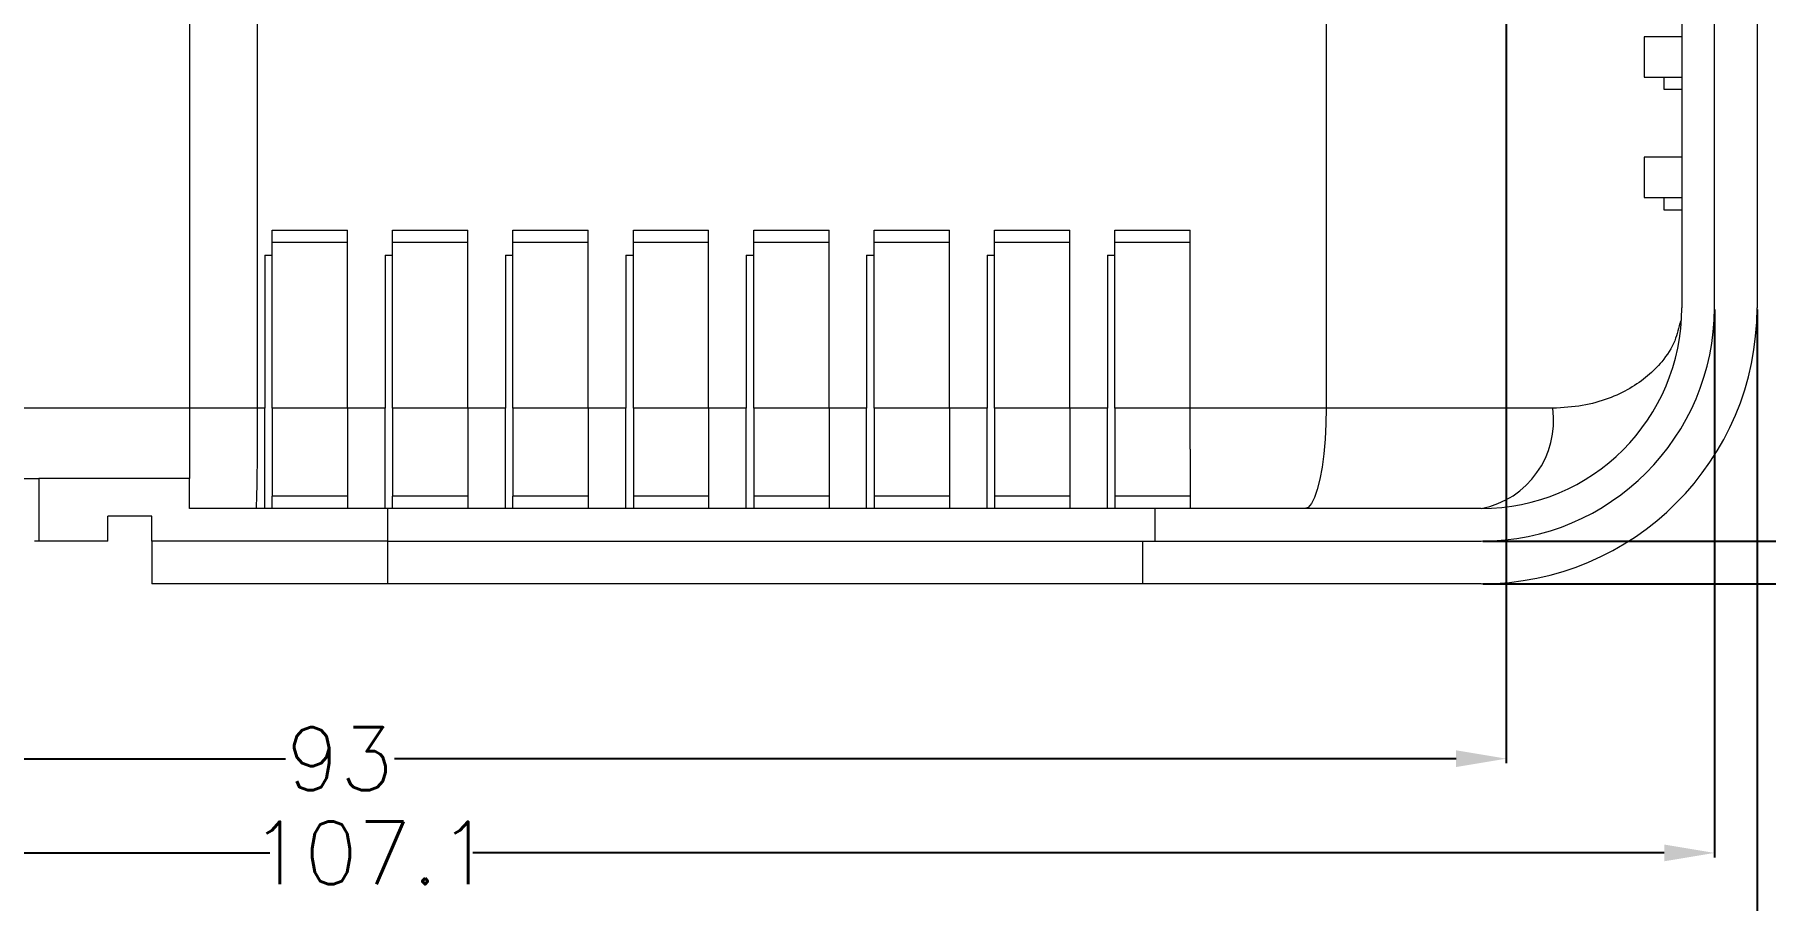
# Model space of a CAD drawing. Header units: inches. Extents: x 1958 to 3526, y 519 to 822.
# Drawn here: x 2100.6 to 2169.6, y 659.7 to 694.2 of the extents above; entities that cross this region are included whole.
import ezdxf

# ---------------------------------------------------------------- set-up
doc = ezdxf.new("R2010")
doc.units = ezdxf.units.IN
doc.styles.get("Standard").update_dxf_attribs({"font": 'txt', "bigfont": 'gbcbig.shx'})
doc.dimstyles.new('2.5', dxfattribs={"dimtxt": 2.5, "dimasz": 2, "dimexe": 0.18, "dimexo": 0.0625, "dimgap": 0.09, "dimtad": 0, "dimzin": 12, "dimdsep": 46, "dimtxsty": 'Standard', "dimcen": 2, "dimclrd": 3, "dimclre": 3, "dimadec": 0, "dimazin": 0, "dimtfac": 1, "dimtofl": 0, "dimtmove": 0, "dimatfit": 3, "dimfxl": 1, "dimtolj": 1, "dimtzin": 0, "dimarcsym": 0})

# ---------------------------------------------------------------- blocks, each defined once
blk = doc.blocks.new('*D193')
at = {"color": 3, "lineweight": -2}
for p, q in [((2158.334, 742.538), (2184.425, 742.538)), ((2184.245, 740.538), (2184.245, 711.07)), ((2184.245, 674.338), (2184.245, 703.806)), ((2158.334, 672.338), (2184.425, 672.338))]:
    blk.add_line(p, q, dxfattribs=at)
at = {"color": 3}
for points in [[(2183.911, 740.538), (2184.578, 740.538), (2184.245, 742.538)], [(2183.911, 674.338), (2184.578, 674.338), (2184.245, 672.338)]]:
    blk.add_solid(points, dxfattribs=at)
at = {"layer": 'Defpoints', "color": 0}
for p in [(2158.272, 742.538), (2184.245, 742.538), (2158.272, 672.338)]:
    blk.add_point(p, dxfattribs=at)
at = {"color": 0, "insert": (2184.245, 707.438), "char_height": 2.5, "attachment_point": 5, "rotation": 90}
blk.add_mtext('\\A1;70.2', dxfattribs=at)
blk = doc.blocks.new('*D197')
at = {"color": 3, "lineweight": -2}
for p, q in [((2158.334, 740.838), (2179.352, 740.838)), ((2179.172, 738.838), (2179.172, 711.278)), ((2179.172, 676.038), (2179.172, 703.598)), ((2158.334, 674.038), (2179.352, 674.038))]:
    blk.add_line(p, q, dxfattribs=at)
at = {"color": 3}
for points in [[(2178.839, 738.838), (2179.506, 738.838), (2179.172, 740.838)], [(2178.839, 676.038), (2179.506, 676.038), (2179.172, 674.038)]]:
    blk.add_solid(points, dxfattribs=at)
at = {"layer": 'Defpoints', "color": 0}
for p in [(2158.272, 740.838), (2179.172, 740.838), (2158.272, 674.038)]:
    blk.add_point(p, dxfattribs=at)
at = {"color": 0, "insert": (2179.172, 707.438), "char_height": 2.5, "attachment_point": 5, "rotation": 90}
blk.add_mtext('\\A1;66.8', dxfattribs=at)
blk = doc.blocks.new('*D200')
at = {"color": 3, "lineweight": -2}
for p, q in [((2169.272, 683.275), (2169.272, 656.626)), ((2058.772, 680.325), (2058.772, 656.626)), ((2060.772, 656.806), (2109.973, 656.806)), ((2167.272, 656.806), (2118.07, 656.806))]:
    blk.add_line(p, q, dxfattribs=at)
at = {"color": 3}
for points in [[(2060.772, 657.139), (2060.772, 656.473), (2058.772, 656.806)], [(2167.272, 657.139), (2167.272, 656.473), (2169.272, 656.806)]]:
    blk.add_solid(points, dxfattribs=at)
at = {"layer": 'Defpoints', "color": 0}
for p in [(2169.272, 683.338), (2058.772, 680.388), (2169.272, 656.806)]:
    blk.add_point(p, dxfattribs=at)
at = {"color": 0, "insert": (2114.022, 656.806), "char_height": 2.5, "attachment_point": 5}
blk.add_mtext('\\A1;110.5', dxfattribs=at)
blk = doc.blocks.new('*D201')
at = {"color": 3, "lineweight": -2}
for p, q in [((2167.572, 683.275), (2167.572, 661.433)), ((2060.472, 680.325), (2060.472, 661.433)), ((2062.472, 661.613), (2109.973, 661.613)), ((2165.572, 661.613), (2118.07, 661.613))]:
    blk.add_line(p, q, dxfattribs=at)
at = {"color": 3}
for points in [[(2062.472, 661.947), (2062.472, 661.28), (2060.472, 661.613)], [(2165.572, 661.947), (2165.572, 661.28), (2167.572, 661.613)]]:
    blk.add_solid(points, dxfattribs=at)
at = {"layer": 'Defpoints', "color": 0}
for p in [(2167.572, 683.338), (2060.472, 680.388), (2167.572, 661.613)]:
    blk.add_point(p, dxfattribs=at)
at = {"color": 0, "insert": (2114.022, 661.613), "char_height": 2.5, "attachment_point": 5}
blk.add_mtext('\\A1;107.1', dxfattribs=at)
blk = doc.blocks.new('*D202')
at = {"color": 3, "lineweight": -2}
for p, q in [((2159.272, 707.375), (2159.272, 665.189)), ((2066.272, 681.025), (2066.272, 665.189)), ((2068.272, 665.369), (2110.598, 665.369)), ((2157.272, 665.369), (2114.945, 665.369))]:
    blk.add_line(p, q, dxfattribs=at)
at = {"color": 3}
for points in [[(2068.272, 665.703), (2068.272, 665.036), (2066.272, 665.369)], [(2157.272, 665.703), (2157.272, 665.036), (2159.272, 665.369)]]:
    blk.add_solid(points, dxfattribs=at)
at = {"layer": 'Defpoints', "color": 0}
for p in [(2159.272, 707.438), (2066.272, 681.088), (2159.272, 665.369)]:
    blk.add_point(p, dxfattribs=at)
at = {"color": 0, "insert": (2112.772, 665.369), "char_height": 2.5, "attachment_point": 5}
blk.add_mtext('\\A1;93', dxfattribs=at)

msp = doc.modelspace()

# ---------------------------------------------------------------- linework, layer by layer
at = {"color": 7, "linetype": 'Continuous', "lineweight": 15}
for p, q in [((2106.772, 735.538), (2106.772, 679.338)), ((2109.492, 679.338), (2109.492, 735.538)), ((2152.088, 735.538), (2152.088, 679.338)), ((2166.272, 731.538), (2166.272, 683.338)), ((2167.572, 683.338), (2167.572, 731.538)), ((2169.272, 731.538), (2169.272, 683.338)), ((2166.272, 694.138), (2164.772, 694.138)), ((2164.772, 694.138), (2164.772, 692.538)), ((2164.772, 692.538), (2166.272, 692.538)), ((2165.571, 692.038), (2165.571, 692.538)), ((2166.272, 692.038), (2165.571, 692.038)), ((2164.772, 689.338), (2164.772, 687.738)), ((2166.272, 689.338), (2164.772, 689.338)), ((2164.772, 687.738), (2166.272, 687.738)), ((2165.571, 687.238), (2165.571, 687.738)), ((2166.272, 687.238), (2165.571, 687.238)), ((2110.072, 686.438), (2113.072, 686.438)), ((2110.072, 685.938), (2110.072, 686.438)), ((2113.072, 685.938), (2110.072, 685.938)), ((2110.072, 679.338), (2110.072, 685.938)), ((2113.072, 685.938), (2113.072, 686.438)), ((2113.072, 679.338), (2113.072, 685.938)), ((2114.872, 686.438), (2117.872, 686.438)), ((2114.872, 685.938), (2114.872, 686.438)), ((2117.872, 685.938), (2114.872, 685.938)), ((2114.872, 679.338), (2114.872, 685.938)), ((2117.872, 685.938), (2117.872, 686.438)), ((2117.872, 679.338), (2117.872, 685.938)), ((2119.672, 686.438), (2122.672, 686.438)), ((2119.672, 685.938), (2119.672, 686.438)), ((2122.672, 685.938), (2119.672, 685.938)), ((2119.672, 679.338), (2119.672, 685.938)), ((2122.672, 685.938), (2122.672, 686.438)), ((2122.672, 679.338), (2122.672, 685.938)), ((2124.472, 686.438), (2127.472, 686.438)), ((2124.472, 685.938), (2124.472, 686.438)), ((2127.472, 685.938), (2124.472, 685.938)), ((2124.472, 679.338), (2124.472, 685.938)), ((2127.472, 685.938), (2127.472, 686.438)), ((2127.472, 679.338), (2127.472, 685.938)), ((2129.272, 686.438), (2132.272, 686.438)), ((2129.272, 685.938), (2129.272, 686.438)), ((2132.272, 685.938), (2129.272, 685.938)), ((2129.272, 679.338), (2129.272, 685.938)), ((2132.272, 685.938), (2132.272, 686.438)), ((2132.272, 679.338), (2132.272, 685.938)), ((2134.072, 686.438), (2137.072, 686.438)), ((2134.072, 685.938), (2134.072, 686.438)), ((2137.072, 685.938), (2134.072, 685.938)), ((2134.072, 679.338), (2134.072, 685.938)), ((2137.072, 685.938), (2137.072, 686.438)), ((2137.072, 679.338), (2137.072, 685.938)), ((2138.872, 686.438), (2141.872, 686.438)), ((2138.872, 685.938), (2138.872, 686.438)), ((2141.872, 685.938), (2138.872, 685.938)), ((2138.872, 679.338), (2138.872, 685.938)), ((2141.872, 685.938), (2141.872, 686.438)), ((2141.872, 679.338), (2141.872, 685.938)), ((2143.672, 686.438), (2146.672, 686.438)), ((2143.672, 685.938), (2143.672, 686.438)), ((2146.672, 685.938), (2143.672, 685.938)), ((2143.672, 679.338), (2143.672, 685.938)), ((2146.672, 685.938), (2146.672, 686.438)), ((2146.672, 679.338), (2146.672, 685.938)), ((2109.772, 685.438), (2110.072, 685.438)), ((2109.772, 685.438), (2109.772, 679.338)), ((2114.572, 685.438), (2114.872, 685.438)), ((2114.572, 685.438), (2114.572, 679.338)), ((2119.372, 685.438), (2119.672, 685.438)), ((2119.372, 685.438), (2119.372, 679.338)), ((2124.172, 685.438), (2124.472, 685.438)), ((2124.172, 685.438), (2124.172, 679.338)), ((2128.972, 685.438), (2129.272, 685.438)), ((2128.972, 685.438), (2128.972, 679.338)), ((2133.772, 685.438), (2134.072, 685.438)), ((2133.772, 685.438), (2133.772, 679.338)), ((2138.572, 685.438), (2138.872, 685.438)), ((2138.572, 685.438), (2138.572, 679.338)), ((2143.372, 685.438), (2143.672, 685.438)), ((2143.372, 685.438), (2143.372, 679.338)), ((2106.772, 679.338), (2088.772, 679.338)), ((2109.492, 679.338), (2106.772, 679.338)), ((2106.772, 679.338), (2106.772, 676.538)), ((2109.772, 679.338), (2109.492, 679.338)), ((2113.072, 679.338), (2110.072, 679.338)), ((2114.572, 679.338), (2113.072, 679.338)), ((2117.872, 679.338), (2114.872, 679.338)), ((2119.372, 679.338), (2117.872, 679.338)), ((2122.672, 679.338), (2119.672, 679.338)), ((2124.172, 679.338), (2122.672, 679.338)), ((2127.472, 679.338), (2124.472, 679.338)), ((2128.972, 679.338), (2127.472, 679.338)), ((2132.272, 679.338), (2129.272, 679.338)), ((2133.772, 679.338), (2132.272, 679.338)), ((2137.072, 679.338), (2134.072, 679.338)), ((2138.572, 679.338), (2137.072, 679.338)), ((2141.872, 679.338), (2138.872, 679.338)), ((2143.372, 679.338), (2141.872, 679.338)), ((2146.672, 679.338), (2143.672, 679.338)), ((2152.088, 679.338), (2146.672, 679.338)), ((2161.129, 679.338), (2152.088, 679.338)), ((2094.772, 676.538), (2100.772, 676.538)), ((2100.772, 676.538), (2100.772, 674.038)), ((2106.772, 676.538), (2100.772, 676.538)), ((2106.772, 675.338), (2106.772, 676.538)), ((2113.072, 675.838), (2110.072, 675.838)), ((2110.072, 675.338), (2110.072, 675.838)), ((2113.072, 675.838), (2113.072, 675.338)), ((2114.872, 675.338), (2114.872, 675.838)), ((2117.872, 675.838), (2114.872, 675.838)), ((2117.872, 675.838), (2117.872, 675.338)), ((2122.672, 675.838), (2119.672, 675.838)), ((2119.672, 675.338), (2119.672, 675.838)), ((2122.672, 675.838), (2122.672, 675.338)), ((2124.472, 675.838), (2124.472, 675.338)), ((2127.472, 675.838), (2124.472, 675.838)), ((2127.472, 675.838), (2127.472, 675.338)), ((2129.272, 675.838), (2129.272, 675.338)), ((2132.272, 675.838), (2129.272, 675.838)), ((2132.272, 675.838), (2132.272, 675.338)), ((2134.072, 675.838), (2134.072, 675.338)), ((2137.072, 675.838), (2134.072, 675.838)), ((2137.072, 675.838), (2137.072, 675.338)), ((2138.872, 675.838), (2138.872, 675.338)), ((2141.872, 675.838), (2138.872, 675.838)), ((2141.872, 675.838), (2141.872, 675.338)), ((2143.672, 675.838), (2143.672, 675.338)), ((2146.672, 675.838), (2143.672, 675.838)), ((2146.672, 675.838), (2146.672, 675.338)), ((2105.272, 675.038), (2103.522, 675.038)), ((2103.522, 674.038), (2103.522, 675.038)), ((2105.272, 674.038), (2105.272, 675.038)), ((2110.072, 675.338), (2106.772, 675.338)), ((2113.072, 675.338), (2110.072, 675.338)), ((2114.676, 675.338), (2113.072, 675.338)), ((2114.676, 674.038), (2114.676, 675.338)), ((2114.872, 675.338), (2114.676, 675.338)), ((2117.872, 675.338), (2114.872, 675.338)), ((2119.672, 675.338), (2117.872, 675.338)), ((2122.672, 675.338), (2119.672, 675.338)), ((2145.265, 675.338), (2122.672, 675.338)), ((2145.265, 675.338), (2145.265, 674.038)), ((2158.272, 675.338), (2145.265, 675.338)), ((2100.772, 674.038), (2100.6, 674.038)), ((2103.522, 674.038), (2100.772, 674.038)), ((2105.272, 674.038), (2105.272, 672.338)), ((2114.676, 674.038), (2105.272, 674.038)), ((2114.676, 672.338), (2114.676, 674.038)), ((2114.676, 674.038), (2144.772, 674.038)), ((2144.772, 674.038), (2144.772, 672.338)), ((2144.772, 674.038), (2158.272, 674.038)), ((2114.676, 672.338), (2105.272, 672.338)), ((2144.772, 672.338), (2114.676, 672.338)), ((2158.272, 672.338), (2144.772, 672.338))]:
    msp.add_line(p, q, dxfattribs=at)
at = {"color": 7, "linetype": 'Continuous', "lineweight": 15, "flags": 128}
msp.add_lwpolyline([(2152.088, 679.338), (2152.078, 678.712), (2152.047, 678.102), (2151.996, 677.522), (2151.926, 676.987), (2151.84, 676.509), (2151.739, 676.102), (2151.625, 675.774), (2151.502, 675.534), (2151.373, 675.387), (2151.24, 675.338)], dxfattribs=at)
at = {"color": 7, "linetype": 'Continuous', "lineweight": 15}
for centre, radius, start, end in [((2158.272, 683.338), 9.3, 270, 0), ((2158.272, 683.338), 11, 270, 0), ((2158.272, 683.338), 8, 270, 0), ((2157.586, 678.848), 3.577, 281.05345, 7.87121)]:
    msp.add_arc(centre, radius, start, end, dxfattribs=at)
at = {"color": 8, "linetype": 'Continuous', "lineweight": 15}
msp.add_open_spline([(2166.216, 682.819), (2166.155, 682.552), (2166.027, 681.988), (2165.555, 681.249), (2164.933, 680.613), (2164.222, 680.111), (2163.354, 679.704), (2162.335, 679.404), (2161.531, 679.36), (2161.129, 679.338)], degree=3, knots=[0, 0, 0, 0, 0.158819, 0.336, 0.467923, 0.600127, 0.731909, 0.866022, 1, 1, 1, 1], dxfattribs=at)
at = {"color": 7, "linetype": 'Continuous', "lineweight": 15}
for points, knots in [([(2109.432, 675.338), (2109.434, 675.338), (2109.436, 675.344), (2109.44, 675.37), (2109.442, 675.389), (2109.447, 675.465), (2109.451, 675.542), (2109.458, 675.743), (2109.462, 675.865), (2109.468, 676.155), (2109.471, 676.323), (2109.477, 676.695), (2109.479, 676.901), (2109.484, 677.335), (2109.486, 677.565), (2109.489, 678.049), (2109.49, 678.303), (2109.491, 678.814), (2109.492, 679.074), (2109.492, 679.338)], [0, 0, 0, 0, 0.0625, 0.0625, 0.125, 0.125, 0.25, 0.25, 0.375, 0.375, 0.5, 0.5, 0.625, 0.625, 0.75, 0.75, 0.875, 0.875, 1, 1, 1, 1]), ([(2109.772, 675.338), (2109.772, 675.338), (2109.772, 675.364), (2109.772, 675.466), (2109.772, 675.542), (2109.772, 675.744), (2109.772, 675.867), (2109.772, 676.157), (2109.772, 676.325), (2109.772, 676.696), (2109.772, 676.897), (2109.772, 677.332), (2109.772, 677.567), (2109.772, 678.049), (2109.772, 678.299), (2109.772, 678.816), (2109.772, 679.077), (2109.772, 679.338)], [0, 0, 0, 0, 0.125, 0.125, 0.25, 0.25, 0.375, 0.375, 0.5, 0.5, 0.625, 0.625, 0.75, 0.75, 0.875, 0.875, 1, 1, 1, 1]), ([(2110.072, 679.338), (2110.072, 679.272), (2110.072, 679.14), (2110.072, 678.944), (2110.072, 678.749), (2110.072, 678.557), (2110.072, 678.367), (2110.072, 678.179), (2110.072, 677.843), (2110.072, 677.378), (2110.072, 676.846), (2110.072, 676.407), (2110.072, 676.138), (2110.072, 675.982), (2110.072, 675.899), (2110.072, 675.847), (2110.072, 675.841), (2110.072, 675.838)], [0, 0, 0, 0, 0.036098, 0.071914, 0.107562, 0.143156, 0.178813, 0.214647, 0.250772, 0.375464, 0.500268, 0.625009, 0.749862, 0.812681, 0.874903, 0.93714, 1, 1, 1, 1]), ([(2113.072, 679.338), (2113.072, 679.107), (2113.072, 678.878), (2113.072, 678.426), (2113.072, 678.206), (2113.072, 677.785), (2113.072, 677.581), (2113.072, 677.199), (2113.072, 677.023), (2113.072, 676.7), (2113.072, 676.553), (2113.072, 676.299), (2113.072, 676.192), (2113.072, 676.016), (2113.072, 675.949), (2113.072, 675.861), (2113.072, 675.838), (2113.072, 675.838)], [0, 0, 0, 0, 0.125, 0.125, 0.25, 0.25, 0.375, 0.375, 0.5, 0.5, 0.625, 0.625, 0.75, 0.75, 0.875, 0.875, 1, 1, 1, 1]), ([(2114.572, 675.338), (2114.572, 675.338), (2114.572, 675.364), (2114.572, 675.466), (2114.572, 675.542), (2114.572, 675.742), (2114.572, 675.867), (2114.572, 676.156), (2114.572, 676.322), (2114.572, 676.695), (2114.572, 676.897), (2114.572, 677.331), (2114.572, 677.565), (2114.572, 678.049), (2114.572, 678.299), (2114.572, 678.812), (2114.572, 679.077), (2114.572, 679.338)], [0, 0, 0, 0, 0.125, 0.125, 0.25, 0.25, 0.375, 0.375, 0.5, 0.5, 0.625, 0.625, 0.75, 0.75, 0.875, 0.875, 1, 1, 1, 1]), ([(2114.872, 679.338), (2114.872, 679.272), (2114.872, 679.14), (2114.872, 678.943), (2114.872, 678.749), (2114.872, 678.557), (2114.872, 678.367), (2114.872, 678.179), (2114.872, 677.842), (2114.872, 677.377), (2114.872, 676.846), (2114.872, 676.407), (2114.872, 676.137), (2114.872, 675.982), (2114.872, 675.899), (2114.872, 675.847), (2114.872, 675.841), (2114.872, 675.838)], [0, 0, 0, 0, 0.036096, 0.071911, 0.107558, 0.143152, 0.178809, 0.214645, 0.250773, 0.375454, 0.500269, 0.624999, 0.749863, 0.812677, 0.874899, 0.937137, 1, 1, 1, 1]), ([(2117.872, 679.338), (2117.872, 679.107), (2117.872, 678.878), (2117.872, 678.425), (2117.872, 678.205), (2117.872, 677.784), (2117.872, 677.58), (2117.872, 677.198), (2117.872, 677.022), (2117.872, 676.7), (2117.872, 676.552), (2117.872, 676.299), (2117.872, 676.192), (2117.872, 676.016), (2117.872, 675.949), (2117.872, 675.86), (2117.872, 675.838), (2117.872, 675.838)], [0, 0, 0, 0, 0.125, 0.125, 0.25, 0.25, 0.375, 0.375, 0.5, 0.5, 0.625, 0.625, 0.75, 0.75, 0.875, 0.875, 1, 1, 1, 1]), ([(2119.372, 675.338), (2119.372, 675.338), (2119.372, 675.364), (2119.372, 675.466), (2119.372, 675.541), (2119.372, 675.741), (2119.372, 675.866), (2119.372, 676.156), (2119.372, 676.321), (2119.372, 676.692), (2119.372, 676.897), (2119.372, 677.33), (2119.372, 677.561), (2119.372, 678.049), (2119.372, 678.299), (2119.372, 678.811), (2119.372, 679.076), (2119.372, 679.338)], [0, 0, 0, 0, 0.125, 0.125, 0.25, 0.25, 0.375, 0.375, 0.5, 0.5, 0.625, 0.625, 0.75, 0.75, 0.875, 0.875, 1, 1, 1, 1]), ([(2119.672, 679.338), (2119.672, 679.272), (2119.672, 679.14), (2119.672, 678.943), (2119.672, 678.749), (2119.672, 678.556), (2119.672, 678.366), (2119.672, 678.178), (2119.672, 677.842), (2119.672, 677.376), (2119.672, 676.845), (2119.672, 676.406), (2119.672, 676.137), (2119.672, 675.982), (2119.672, 675.899), (2119.672, 675.847), (2119.672, 675.841), (2119.672, 675.838)], [0, 0, 0, 0, 0.036094, 0.071907, 0.107552, 0.143146, 0.178803, 0.214642, 0.250774, 0.375439, 0.500269, 0.624983, 0.749864, 0.812671, 0.874892, 0.937133, 1, 1, 1, 1]), ([(2122.672, 679.338), (2122.672, 679.106), (2122.672, 678.877), (2122.672, 678.424), (2122.672, 678.204), (2122.672, 677.783), (2122.672, 677.579), (2122.672, 677.197), (2122.672, 677.021), (2122.672, 676.699), (2122.672, 676.551), (2122.672, 676.298), (2122.672, 676.191), (2122.672, 676.016), (2122.672, 675.949), (2122.672, 675.86), (2122.672, 675.838), (2122.672, 675.838)], [0, 0, 0, 0, 0.125, 0.125, 0.25, 0.25, 0.375, 0.375, 0.5, 0.5, 0.625, 0.625, 0.75, 0.75, 0.875, 0.875, 1, 1, 1, 1]), ([(2124.172, 675.338), (2124.172, 675.338), (2124.172, 675.363), (2124.172, 675.465), (2124.172, 675.541), (2124.172, 675.74), (2124.172, 675.864), (2124.172, 676.156), (2124.172, 676.321), (2124.172, 676.69), (2124.172, 676.895), (2124.172, 677.33), (2124.172, 677.56), (2124.172, 678.046), (2124.172, 678.299), (2124.172, 678.812), (2124.172, 679.074), (2124.172, 679.338)], [0, 0, 0, 0, 0.125, 0.125, 0.25, 0.25, 0.375, 0.375, 0.5, 0.5, 0.625, 0.625, 0.75, 0.75, 0.875, 0.875, 1, 1, 1, 1]), ([(2124.472, 679.338), (2124.472, 679.272), (2124.472, 679.14), (2124.472, 678.943), (2124.472, 678.748), (2124.472, 678.556), (2124.472, 678.365), (2124.472, 678.177), (2124.472, 677.84), (2124.472, 677.375), (2124.472, 676.844), (2124.472, 676.405), (2124.472, 676.136), (2124.472, 675.982), (2124.472, 675.899), (2124.472, 675.847), (2124.472, 675.841), (2124.472, 675.838)], [0, 0, 0, 0, 0.036092, 0.071902, 0.107545, 0.143137, 0.178796, 0.214637, 0.250775, 0.375418, 0.500269, 0.624962, 0.749865, 0.812663, 0.874883, 0.937128, 1, 1, 1, 1]), ([(2127.472, 679.338), (2127.472, 679.106), (2127.472, 678.877), (2127.472, 678.423), (2127.472, 678.203), (2127.472, 677.782), (2127.472, 677.578), (2127.472, 677.196), (2127.472, 677.02), (2127.472, 676.698), (2127.472, 676.55), (2127.472, 676.297), (2127.472, 676.19), (2127.472, 676.016), (2127.472, 675.949), (2127.472, 675.86), (2127.472, 675.838), (2127.472, 675.838)], [0, 0, 0, 0, 0.125, 0.125, 0.25, 0.25, 0.375, 0.375, 0.5, 0.5, 0.625, 0.625, 0.75, 0.75, 0.875, 0.875, 1, 1, 1, 1]), ([(2128.972, 675.338), (2128.972, 675.338), (2128.972, 675.363), (2128.972, 675.464), (2128.972, 675.541), (2128.972, 675.74), (2128.972, 675.862), (2128.972, 676.153), (2128.972, 676.321), (2128.972, 676.689), (2128.972, 676.892), (2128.972, 677.33), (2128.972, 677.561), (2128.972, 678.044), (2128.972, 678.299), (2128.972, 678.815), (2128.972, 679.075), (2128.972, 679.338)], [0, 0, 0, 0, 0.125, 0.125, 0.25, 0.25, 0.375, 0.375, 0.5, 0.5, 0.625, 0.625, 0.75, 0.75, 0.875, 0.875, 1, 1, 1, 1]), ([(2129.272, 679.338), (2129.272, 679.28), (2129.272, 679.164), (2129.272, 678.991), (2129.272, 678.82), (2129.272, 678.651), (2129.272, 678.483), (2129.272, 678.317), (2129.272, 678.153), (2129.272, 677.831), (2129.272, 677.373), (2129.272, 676.842), (2129.272, 676.404), (2129.272, 676.136), (2129.272, 675.982), (2129.272, 675.899), (2129.272, 675.847), (2129.272, 675.841), (2129.272, 675.838)], [0, 0, 0, 0, 0.031596, 0.062965, 0.094184, 0.125332, 0.156488, 0.187729, 0.219135, 0.250782, 0.375397, 0.500274, 0.624939, 0.749869, 0.812655, 0.874873, 0.937122, 1, 1, 1, 1]), ([(2132.272, 679.338), (2132.272, 679.106), (2132.272, 678.876), (2132.272, 678.422), (2132.272, 678.202), (2132.272, 677.78), (2132.272, 677.576), (2132.272, 677.194), (2132.272, 677.018), (2132.272, 676.696), (2132.272, 676.549), (2132.272, 676.297), (2132.272, 676.19), (2132.272, 676.015), (2132.272, 675.949), (2132.272, 675.86), (2132.272, 675.838), (2132.272, 675.838)], [0, 0, 0, 0, 0.125, 0.125, 0.25, 0.25, 0.375, 0.375, 0.5, 0.5, 0.625, 0.625, 0.75, 0.75, 0.875, 0.875, 1, 1, 1, 1]), ([(2133.772, 675.338), (2133.772, 675.338), (2133.772, 675.364), (2133.772, 675.465), (2133.772, 675.54), (2133.772, 675.74), (2133.772, 675.863), (2133.772, 676.151), (2133.772, 676.319), (2133.772, 676.689), (2133.772, 676.891), (2133.772, 677.325), (2133.772, 677.56), (2133.772, 678.044), (2133.772, 678.294), (2133.772, 678.811), (2133.772, 679.076), (2133.772, 679.338)], [0, 0, 0, 0, 0.125, 0.125, 0.25, 0.25, 0.375, 0.375, 0.5, 0.5, 0.625, 0.625, 0.75, 0.75, 0.875, 0.875, 1, 1, 1, 1]), ([(2134.072, 679.338), (2134.072, 679.28), (2134.072, 679.165), (2134.072, 678.992), (2134.072, 678.819), (2134.072, 678.591), (2134.072, 678.312), (2134.072, 677.88), (2134.072, 677.371), (2134.072, 676.84), (2134.072, 676.403), (2134.072, 676.135), (2134.072, 675.981), (2134.072, 675.899), (2134.072, 675.847), (2134.072, 675.841), (2134.072, 675.838)], [0, 0, 0, 0, 0.031383, 0.062763, 0.094218, 0.125827, 0.188337, 0.25073, 0.37532, 0.500237, 0.624881, 0.749853, 0.812629, 0.87485, 0.937109, 1, 1, 1, 1]), ([(2137.072, 679.338), (2137.072, 678.873), (2137.072, 678.411), (2137.072, 677.778), (2137.072, 677.574), (2137.072, 677.192), (2137.072, 677.016), (2137.072, 676.694), (2137.072, 676.547), (2137.072, 676.295), (2137.072, 676.189), (2137.072, 676.015), (2137.072, 675.948), (2137.072, 675.86), (2137.072, 675.838), (2137.072, 675.838)], [0, 0, 0, 0, 0.25, 0.25, 0.375, 0.375, 0.5, 0.5, 0.625, 0.625, 0.75, 0.75, 0.875, 0.875, 1, 1, 1, 1]), ([(2138.572, 675.338), (2138.572, 675.338), (2138.572, 675.363), (2138.572, 675.464), (2138.572, 675.54), (2138.572, 675.737), (2138.572, 675.86), (2138.572, 676.151), (2138.572, 676.316), (2138.572, 676.684), (2138.572, 676.889), (2138.572, 677.325), (2138.572, 677.555), (2138.572, 678.041), (2138.572, 678.296), (2138.572, 678.811), (2138.572, 679.072), (2138.572, 679.338)], [0, 0, 0, 0, 0.125, 0.125, 0.25, 0.25, 0.375, 0.375, 0.5, 0.5, 0.625, 0.625, 0.75, 0.75, 0.875, 0.875, 1, 1, 1, 1]), ([(2138.872, 679.338), (2138.872, 679.28), (2138.872, 679.164), (2138.872, 678.991), (2138.872, 678.818), (2138.872, 678.59), (2138.872, 678.31), (2138.872, 677.877), (2138.872, 677.368), (2138.872, 676.838), (2138.872, 676.401), (2138.872, 676.134), (2138.872, 675.981), (2138.872, 675.898), (2138.872, 675.847), (2138.872, 675.841), (2138.872, 675.838)], [0, 0, 0, 0, 0.031382, 0.06276, 0.094216, 0.125828, 0.188332, 0.250729, 0.375282, 0.500237, 0.624844, 0.749855, 0.812615, 0.874835, 0.9371, 1, 1, 1, 1]), ([(2141.872, 679.338), (2141.872, 678.872), (2141.872, 678.41), (2141.872, 677.776), (2141.872, 677.571), (2141.872, 677.19), (2141.872, 677.014), (2141.872, 676.692), (2141.872, 676.546), (2141.872, 676.294), (2141.872, 676.188), (2141.872, 676.014), (2141.872, 675.948), (2141.872, 675.86), (2141.872, 675.838), (2141.872, 675.838)], [0, 0, 0, 0, 0.25, 0.25, 0.375, 0.375, 0.5, 0.5, 0.625, 0.625, 0.75, 0.75, 0.875, 0.875, 1, 1, 1, 1]), ([(2143.372, 675.338), (2143.372, 675.338), (2143.372, 675.364), (2143.372, 675.464), (2143.372, 675.539), (2143.372, 675.737), (2143.372, 675.861), (2143.372, 676.148), (2143.372, 676.312), (2143.372, 676.684), (2143.372, 676.886), (2143.372, 677.319), (2143.372, 677.554), (2143.372, 678.041), (2143.372, 678.291), (2143.372, 678.808), (2143.372, 679.075), (2143.372, 679.338)], [0, 0, 0, 0, 0.125, 0.125, 0.25, 0.25, 0.375, 0.375, 0.5, 0.5, 0.625, 0.625, 0.75, 0.75, 0.875, 0.875, 1, 1, 1, 1]), ([(2143.672, 679.338), (2143.672, 679.28), (2143.672, 679.164), (2143.672, 678.99), (2143.672, 678.817), (2143.672, 678.589), (2143.672, 678.308), (2143.672, 677.875), (2143.672, 677.366), (2143.672, 676.835), (2143.672, 676.399), (2143.672, 676.133), (2143.672, 675.98), (2143.672, 675.898), (2143.672, 675.847), (2143.672, 675.841), (2143.672, 675.838)], [0, 0, 0, 0, 0.0313803, 0.0627578, 0.0942139, 0.1258294, 0.1883272, 0.2507294, 0.3752369, 0.5002343, 0.6248006, 0.749856, 0.812599, 0.8748163, 0.9370897, 1, 1, 1, 1]), ([(2146.672, 677.707), (2146.672, 677.961), (2146.672, 678.232), (2146.672, 678.779), (2146.672, 679.057), (2146.672, 679.338)], [0, 0, 0, 0, 0.5, 0.5, 1, 1, 1, 1]), ([(2146.672, 677.707), (2146.672, 677.593), (2146.672, 677.483), (2146.672, 677.187), (2146.672, 677.011), (2146.672, 676.69), (2146.672, 676.543), (2146.672, 676.293), (2146.672, 676.186), (2146.672, 676.013), (2146.672, 675.947), (2146.672, 675.86), (2146.672, 675.838), (2146.672, 675.838)], [0, 0, 0, 0, 0.0693144, 0.0693144, 0.1943144, 0.1943144, 0.3193144, 0.3193144, 0.4443144, 0.4443144, 0.5693144, 0.5693144, 0.6943144, 0.6943144, 0.6943144, 0.6943144])]:
    msp.add_open_spline(points, degree=3, knots=knots, dxfattribs=at)

# ---------------------------------------------------------------- dimensions: what is measured, and where the dimension line sits
for base, p1, p2, picture, middle in [((2184.245, 742.538), (2158.272, 672.338), (2158.272, 742.538), '*D193', (2184.245, 707.438)), ((2179.172, 740.838), (2158.272, 674.038), (2158.272, 740.838), '*D197', (2179.172, 707.438))]:
    dim = msp.add_linear_dim(base=base, p1=p1, p2=p2, angle=90, dimstyle='2.5')
    dim.commit()
    dim.dimension.update_dxf_attribs({"geometry": picture, "text_midpoint": middle})
for base, p1, p2, picture, middle in [((2159.272, 665.369), (2066.272, 681.088), (2159.272, 707.438), '*D202', (2112.772, 665.369)), ((2169.272, 656.806), (2058.772, 680.388), (2169.272, 683.338), '*D200', (2114.022, 656.806)), ((2167.572, 661.613), (2060.472, 680.388), (2167.572, 683.338), '*D201', (2114.022, 661.613))]:
    dim = msp.add_linear_dim(base=base, p1=p1, p2=p2, dimstyle='2.5')
    dim.commit()
    dim.dimension.update_dxf_attribs({"geometry": picture, "text_midpoint": middle})

doc.saveas('drawing.dxf')
